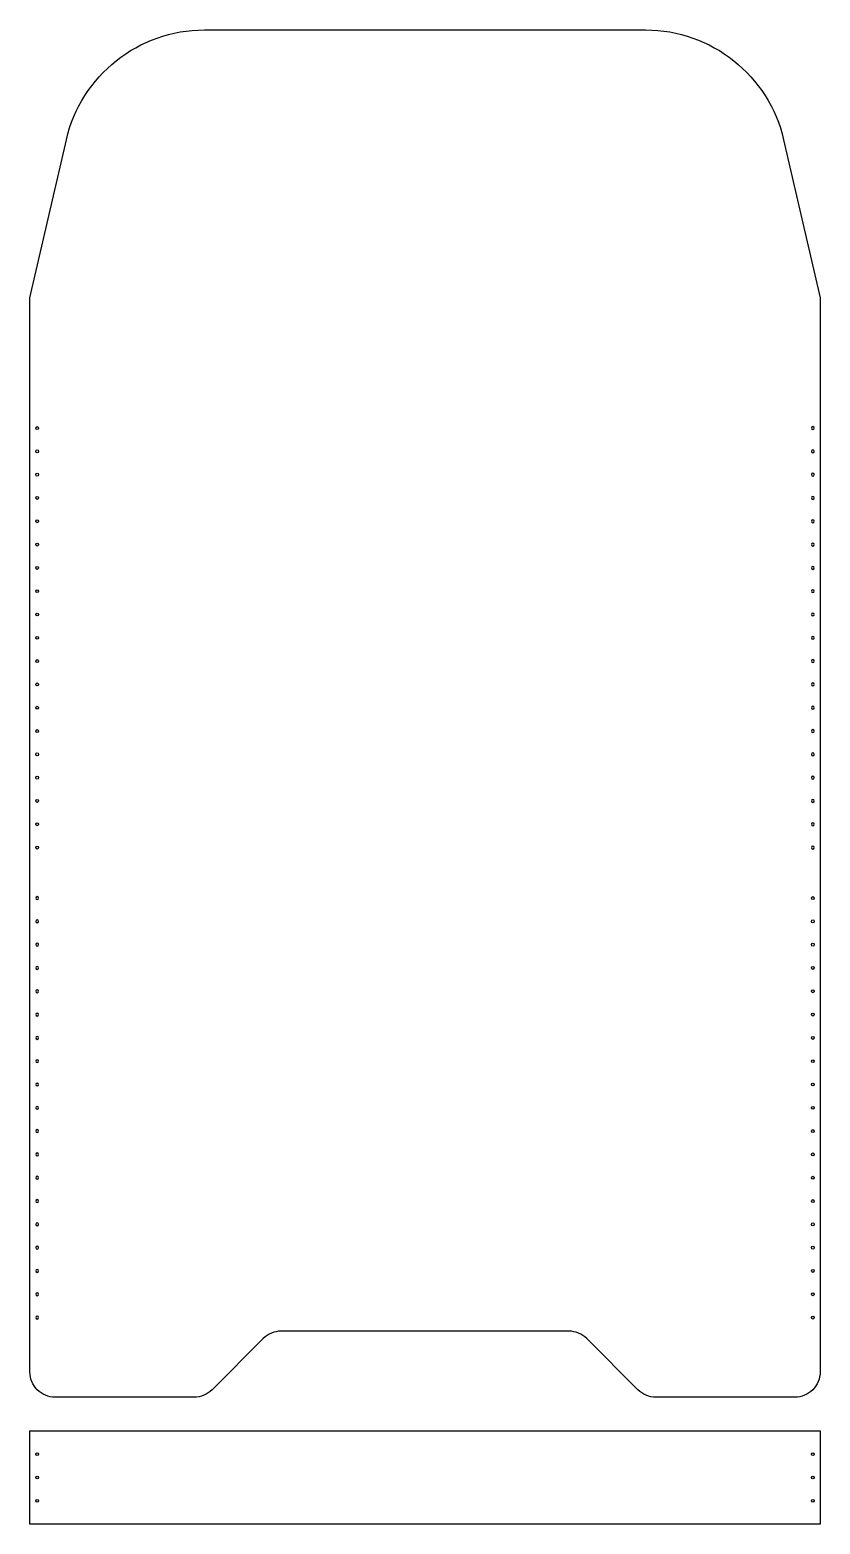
# Model space of a CAD drawing. Extents: x 3491 to 3898, y 829 to 1598.
import ezdxf

# ---------------------------------------------------------------- set-up
doc = ezdxf.new("R2010")
doc.units = 0
doc.header["$MEASUREMENT"] = 0
doc.layers.get('0').update_dxf_attribs({"linetype": 'CONTINUOUS'})

# ---------------------------------------------------------------- blocks, each defined once
blk = doc.blocks.new('*U105')
blk.add_circle((0, 0), 0.75)
blk = doc.blocks.new('*U106')
at = {"color": 0, "linetype": 'ByBlock', "lineweight": -2, "transparency": 16777216, "rotation": 270}
for p in [(3494.42, 1393.05), (3494.42, 1381.05), (3494.42, 1369.05), (3494.42, 1357.05), (3494.42, 1345.05), (3494.42, 1333.05), (3494.42, 1321.05), (3494.42, 1309.05), (3494.42, 1297.05), (3494.42, 1285.05), (3494.42, 1273.05), (3494.42, 1261.05), (3494.42, 1249.05), (3494.42, 1237.05), (3494.42, 1225.05), (3494.42, 1213.05), (3494.42, 1201.05), (3494.42, 1189.05), (3494.42, 1177.05)]:
    blk.add_blockref('*U105', p, dxfattribs=at)
blk = doc.blocks.new('*U107')
blk.add_circle((0, 0), 0.75)
blk = doc.blocks.new('*U109')
at = {"color": 0, "linetype": 'ByBlock', "lineweight": -2, "transparency": 16777216, "rotation": 270}
for p in [(3494.42, 1393.05), (3494.42, 1381.05), (3494.42, 1369.05), (3494.42, 1357.05), (3494.42, 1345.05), (3494.42, 1333.05), (3494.42, 1321.05), (3494.42, 1309.05), (3494.42, 1297.05), (3494.42, 1285.05), (3494.42, 1273.05), (3494.42, 1261.05), (3494.42, 1249.05), (3494.42, 1237.05), (3494.42, 1225.05), (3494.42, 1213.05), (3494.42, 1201.05), (3494.42, 1189.05), (3494.42, 1177.05)]:
    blk.add_blockref('*U107', p, dxfattribs=at)
blk = doc.blocks.new('*U110')
blk.add_circle((0, 0), 0.75)
blk = doc.blocks.new('*U112')
at = {"color": 0, "linetype": 'ByBlock', "lineweight": -2, "transparency": 16777216, "rotation": 270}
for p in [(3494.42, 1393.05), (3494.42, 1381.05), (3494.42, 1369.05), (3494.42, 1357.05), (3494.42, 1345.05), (3494.42, 1333.05), (3494.42, 1321.05), (3494.42, 1309.05), (3494.42, 1297.05), (3494.42, 1285.05), (3494.42, 1273.05), (3494.42, 1261.05), (3494.42, 1249.05), (3494.42, 1237.05), (3494.42, 1225.05), (3494.42, 1213.05), (3494.42, 1201.05), (3494.42, 1189.05), (3494.42, 1177.05)]:
    blk.add_blockref('*U110', p, dxfattribs=at)
blk = doc.blocks.new('*U113')
blk.add_circle((0, 0), 0.75)
blk = doc.blocks.new('*U114')
at = {"color": 0, "linetype": 'ByBlock', "lineweight": -2, "transparency": 16777216, "rotation": 270}
for p in [(3494.42, 1393.05), (3494.42, 1381.05), (3494.42, 1369.05), (3494.42, 1357.05), (3494.42, 1345.05), (3494.42, 1333.05), (3494.42, 1321.05), (3494.42, 1309.05), (3494.42, 1297.05), (3494.42, 1285.05), (3494.42, 1273.05), (3494.42, 1261.05), (3494.42, 1249.05), (3494.42, 1237.05), (3494.42, 1225.05), (3494.42, 1213.05), (3494.42, 1201.05), (3494.42, 1189.05), (3494.42, 1177.05)]:
    blk.add_blockref('*U113', p, dxfattribs=at)

msp = doc.modelspace()

# ---------------------------------------------------------------- linework, layer by layer
msp.add_lwpolyline([(3509.46, 1541.47, -0.349216), (3580.59, 1598.05), (3807.74, 1598.05, -0.349216), (3878.87, 1541.47), (3897.67, 1460.05), (3897.67, 907.05, -0.414214), (3884.67, 894.05), (3813.05, 894.05, -0.198912), (3803.86, 897.86), (3777.47, 924.25, 0.198912), (3768.28, 928.05), (3620.05, 928.05, 0.198912), (3610.86, 924.25), (3584.47, 897.86, -0.198912), (3575.28, 894.05), (3503.67, 894.05, -0.414214), (3490.67, 907.05), (3490.67, 1460.05)], format="xyb", close=True)
msp.add_lwpolyline([(3897.67, 828.71), (3490.67, 828.71), (3490.67, 876.71), (3897.67, 876.71)], close=True)
for centre in [(3494.42, 864.71), (3893.92, 864.71), (3494.42, 852.71), (3893.92, 852.71), (3494.42, 840.71), (3893.92, 840.71)]:
    msp.add_circle(centre, 0.75)

# ---------------------------------------------------------------- block references
msp.add_blockref('*U106', (0, 0))
at = {"xscale": -1}
msp.add_blockref('*U109', (7388.33, 0), dxfattribs=at)
at = {"xscale": -1, "rotation": 180}
msp.add_blockref('*U112', (0, 2328.11), dxfattribs=at)
at = {"rotation": 180}
msp.add_blockref('*U114', (7388.33, 2328.11), dxfattribs=at)

doc.saveas('drawing.dxf')
